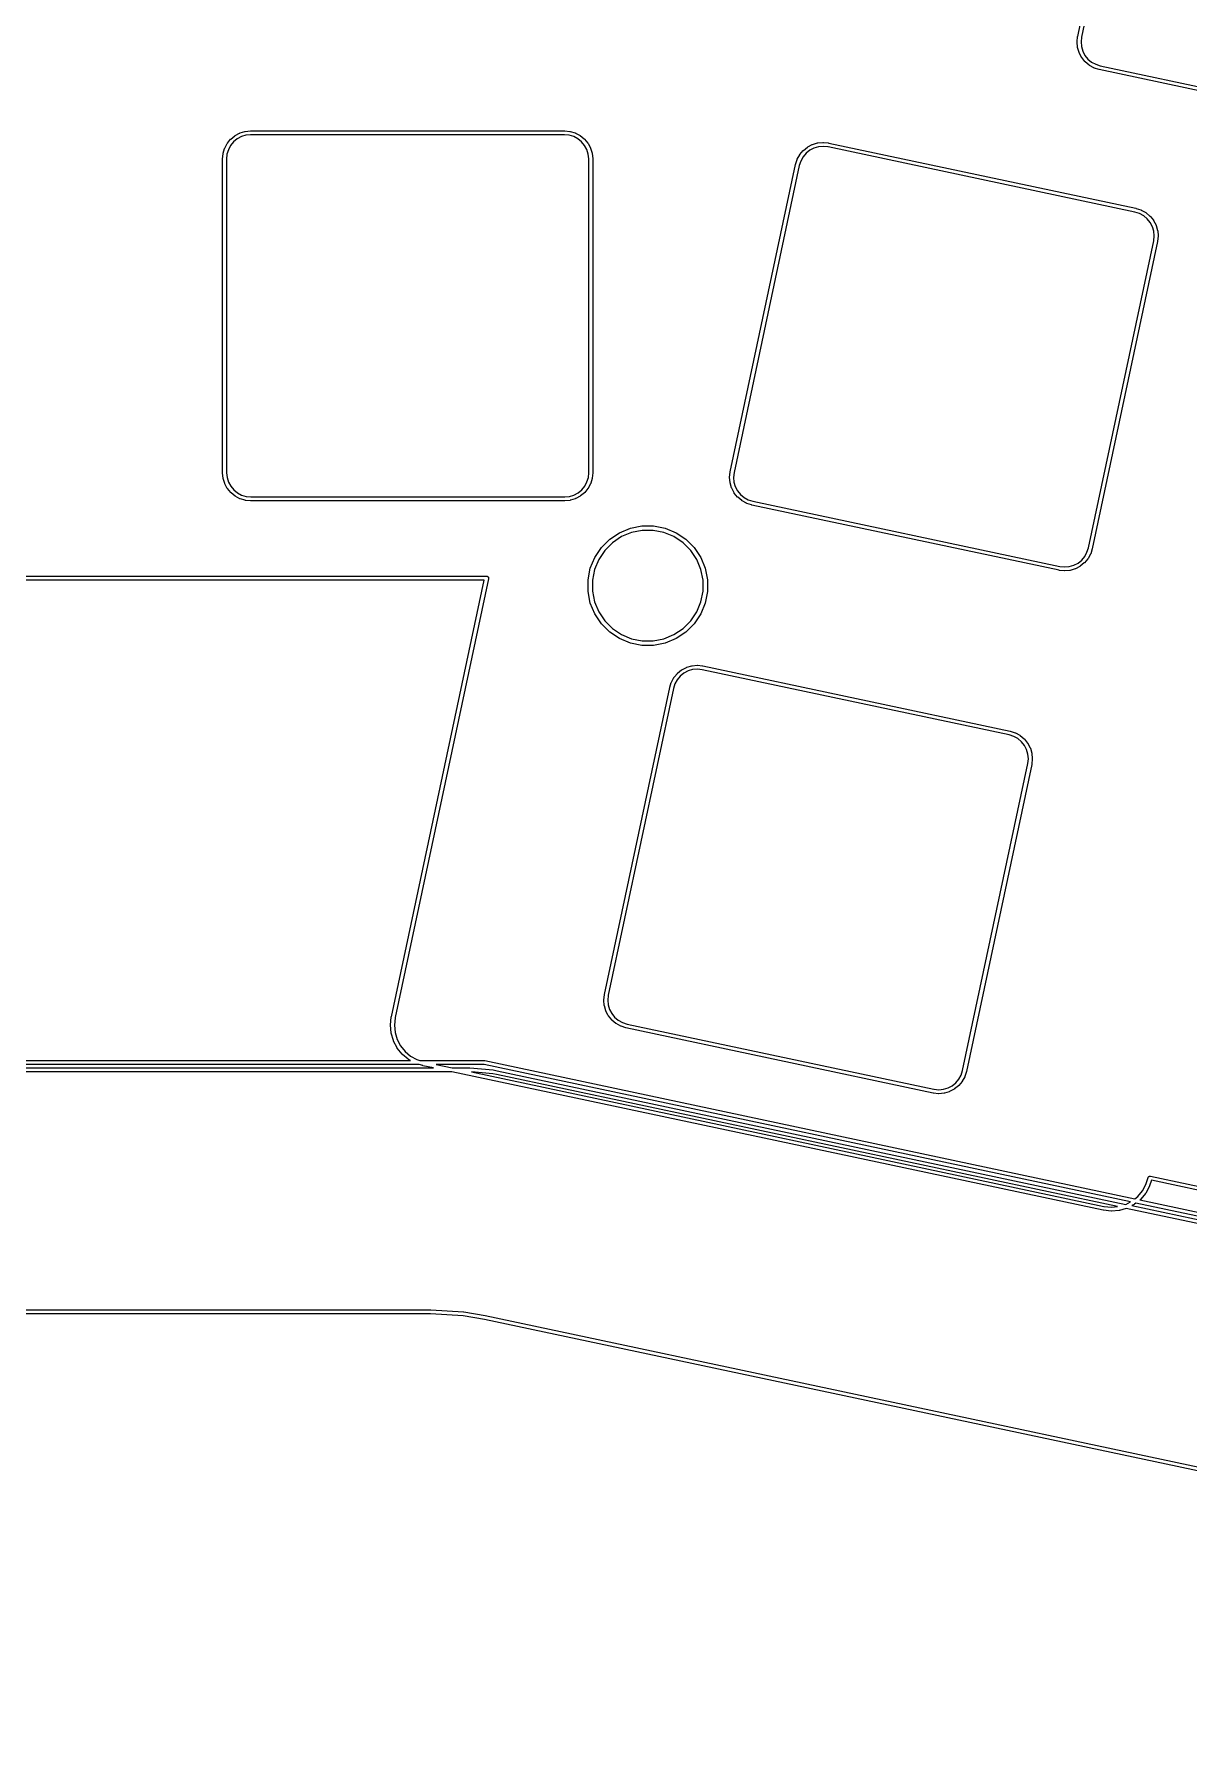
# Model space of a CAD drawing. Extents: x 18 to 369, y 6 to 139.
# Drawn here: x 81.5 to 125.7, y 5.8 to 71.1 of the extents above; entities that cross this region are included whole.
import ezdxf

# ---------------------------------------------------------------- set-up
doc = ezdxf.new("R2010")
doc.units = 0
doc.layers.add('BLACK', color=7, linetype='CONTINUOUS')

msp = doc.modelspace()

# ---------------------------------------------------------------- linework, layer by layer
at = {"layer": 'BLACK', "linetype": 'CONTINUOUS'}
for p, q in [((121.419, 70.9821), (123.915, 82.7271)), ((124.06, 82.6887), (121.566, 70.9548)), ((121.396, 70.777), (121.417, 70.9711)), ((121.396, 70.7702), (121.396, 70.777)), ((121.396, 70.7634), (121.396, 70.7702)), ((121.396, 70.7624), (121.396, 70.7634)), ((121.414, 70.568), (121.396, 70.7624)), ((121.396, 70.7624), (121.396, 70.7624)), ((121.396, 70.7624), (121.396, 70.7624)), ((121.415, 70.5614), (121.414, 70.568)), ((121.416, 70.5547), (121.415, 70.5614)), ((121.417, 70.5537), (121.416, 70.5547)), ((121.417, 70.9722), (121.418, 70.9754)), ((121.417, 70.9711), (121.417, 70.9722)), ((121.417, 70.5536), (121.417, 70.5537)), ((121.417, 70.5537), (121.417, 70.5537)), ((121.472, 70.3664), (121.417, 70.5536)), ((121.418, 70.9786), (121.419, 70.982)), ((121.418, 70.9754), (121.418, 70.9786)), ((121.419, 70.982), (121.419, 70.9821)), ((121.566, 70.9517), (121.546, 70.7687)), ((121.546, 70.7687), (121.563, 70.5889)), ((121.563, 70.5889), (121.614, 70.4158)), ((121.566, 70.9548), (121.566, 70.9548)), ((121.566, 70.9548), (121.566, 70.9517)), ((121.474, 70.3601), (121.472, 70.3664)), ((121.477, 70.3538), (121.474, 70.3601)), ((121.477, 70.3529), (121.477, 70.3538)), ((121.568, 70.1799), (121.477, 70.3529)), ((121.477, 70.3529), (121.477, 70.3529)), ((121.477, 70.3529), (121.477, 70.3529)), ((121.571, 70.1742), (121.568, 70.1799)), ((121.575, 70.1685), (121.571, 70.1742)), ((121.576, 70.1677), (121.575, 70.1685)), ((121.576, 70.1676), (121.576, 70.1677)), ((121.698, 70.0156), (121.576, 70.1676)), ((121.576, 70.1676), (121.576, 70.1676)), ((121.614, 70.4158), (121.697, 70.2559)), ((121.697, 70.2559), (121.81, 70.1153)), ((121.703, 70.0107), (121.698, 70.0156)), ((121.707, 70.0058), (121.703, 70.0107)), ((121.708, 70.0051), (121.707, 70.0058)), ((121.858, 69.8796), (121.708, 70.0051)), ((121.81, 70.1153), (121.949, 69.9993)), ((121.863, 69.8758), (121.858, 69.8796)), ((121.869, 69.8719), (121.863, 69.8758)), ((121.87, 69.8714), (121.869, 69.8719)), ((122.041, 69.7774), (121.87, 69.8714)), ((121.87, 69.8714), (121.87, 69.8714)), ((121.87, 69.8714), (121.87, 69.8714)), ((121.949, 69.9993), (122.107, 69.9123)), ((122.107, 69.9123), (122.282, 69.8567)), ((122.282, 69.8567), (134.016, 67.3625)), ((122.047, 69.7747), (122.041, 69.7774)), ((122.053, 69.7719), (122.047, 69.7747)), ((122.054, 69.7716), (122.053, 69.7719)), ((122.24, 69.7126), (122.054, 69.7716)), ((122.054, 69.7716), (122.054, 69.7716)), ((122.054, 69.7716), (122.054, 69.7716)), ((122.244, 69.7115), (122.24, 69.7126)), ((133.989, 67.215), (122.244, 69.7115)), ((89.0462, 67.0568), (89.1966, 67.1812)), ((89.1966, 67.1812), (89.1974, 67.1818)), ((89.1974, 67.1818), (89.2031, 67.1856)), ((89.2031, 67.1856), (89.2087, 67.1894)), ((89.2087, 67.1894), (89.3804, 67.2822)), ((89.3804, 67.2822), (89.3813, 67.2827)), ((89.3804, 67.2822), (89.3804, 67.2822)), ((89.3804, 67.2822), (89.3804, 67.2822)), ((89.3813, 67.2827), (89.3876, 67.2852)), ((89.3876, 67.2852), (89.3939, 67.2879)), ((89.3939, 67.2879), (89.5803, 67.3456)), ((89.6176, 67.2001), (89.4453, 67.1467)), ((89.5803, 67.3456), (89.5813, 67.3459)), ((89.5803, 67.3456), (89.5803, 67.3456)), ((89.5813, 67.3459), (89.588, 67.3471)), ((89.588, 67.3471), (89.5947, 67.3485)), ((89.5947, 67.3485), (89.7887, 67.3689)), ((89.8006, 67.2193), (89.6176, 67.2001)), ((89.7887, 67.3689), (89.7898, 67.369)), ((89.7898, 67.369), (89.7931, 67.369)), ((89.7931, 67.369), (89.7963, 67.3693)), ((89.7963, 67.3693), (89.7998, 67.3693)), ((89.7998, 67.3693), (89.7999, 67.3694)), ((89.7999, 67.3694), (89.8033, 67.3694)), ((89.8038, 67.2194), (89.8006, 67.2193)), ((89.8033, 67.3694), (101.807, 67.3693)), ((101.8, 67.2193), (89.8038, 67.2194)), ((89.8038, 67.2194), (89.8038, 67.2194)), ((101.983, 67.2014), (101.8, 67.2193)), ((101.807, 67.3693), (101.811, 67.369)), ((101.811, 67.369), (101.811, 67.369)), ((101.811, 67.369), (102.005, 67.3499)), ((102.156, 67.1492), (101.983, 67.2014)), ((102.005, 67.3499), (102.005, 67.3499)), ((102.005, 67.3499), (102.005, 67.3499)), ((102.005, 67.3499), (102.006, 67.3498)), ((102.006, 67.3498), (102.013, 67.3484)), ((102.013, 67.3484), (102.019, 67.3471)), ((102.019, 67.3471), (102.206, 67.2907)), ((102.206, 67.2907), (102.207, 67.2904)), ((102.207, 67.2904), (102.214, 67.2877)), ((102.214, 67.2877), (102.22, 67.2851)), ((102.22, 67.2851), (102.392, 67.1935)), ((102.392, 67.1935), (102.393, 67.193)), ((102.393, 67.193), (102.399, 67.1892)), ((102.399, 67.1892), (102.404, 67.1854)), ((102.404, 67.1854), (102.556, 67.062)), ((88.7508, 66.5103), (88.8072, 66.6971)), ((88.8072, 66.6971), (88.8075, 66.6981)), ((88.8072, 66.6971), (88.8072, 66.6971)), ((88.8072, 66.6971), (88.8072, 66.6971)), ((88.8075, 66.6981), (88.8102, 66.7043)), ((88.8102, 66.7043), (88.8128, 66.7106)), ((88.8128, 66.7106), (88.9044, 66.8829)), ((88.9487, 66.6467), (88.8965, 66.4739)), ((88.9044, 66.8829), (88.9049, 66.8839)), ((88.9049, 66.8839), (88.9087, 66.8895)), ((88.9087, 66.8895), (88.9125, 66.8951)), ((88.9125, 66.8951), (89.0359, 67.0464)), ((89.0334, 66.806), (88.9487, 66.6467)), ((89.1475, 66.9459), (89.0334, 66.806)), ((89.0359, 67.0464), (89.0365, 67.0472)), ((89.0359, 67.0464), (89.0359, 67.0464)), ((89.0359, 67.0464), (89.0359, 67.0464)), ((89.0365, 67.0472), (89.0414, 67.052)), ((89.0414, 67.052), (89.0462, 67.0568)), ((89.2865, 67.0609), (89.1475, 66.9459)), ((89.4453, 67.1467), (89.2865, 67.0609)), ((102.315, 67.0645), (102.156, 67.1492)), ((102.455, 66.9504), (102.315, 67.0645)), ((102.57, 66.8114), (102.455, 66.9504)), ((102.556, 67.062), (102.556, 67.0614)), ((102.556, 67.0614), (102.561, 67.0565)), ((102.561, 67.0565), (102.566, 67.0517)), ((102.566, 67.0517), (102.69, 66.9014)), ((102.656, 66.6527), (102.57, 66.8114)), ((102.709, 66.4803), (102.656, 66.6527)), ((102.69, 66.9014), (102.69, 66.9013)), ((102.69, 66.9013), (102.69, 66.9013)), ((102.69, 66.9013), (102.691, 66.9005)), ((102.691, 66.9005), (102.695, 66.8949)), ((102.695, 66.8949), (102.699, 66.8892)), ((102.699, 66.8892), (102.791, 66.7175)), ((102.791, 66.7175), (102.792, 66.7166)), ((102.792, 66.7166), (102.794, 66.7103)), ((102.794, 66.7103), (102.797, 66.704)), ((102.797, 66.704), (102.855, 66.5176)), ((110.8, 66.4639), (110.925, 66.6134)), ((110.925, 66.6134), (110.926, 66.6142)), ((110.925, 66.6134), (110.925, 66.6134)), ((110.925, 66.6134), (110.925, 66.6134)), ((110.926, 66.6142), (110.931, 66.6189)), ((110.931, 66.6189), (110.935, 66.6236)), ((110.935, 66.6236), (111.088, 66.7459)), ((111.176, 66.6244), (111.035, 66.5113)), ((111.088, 66.7466), (111.094, 66.7502)), ((111.088, 66.7459), (111.088, 66.7466)), ((111.088, 66.7459), (111.088, 66.7459)), ((111.088, 66.7459), (111.088, 66.7459)), ((111.094, 66.7502), (111.1, 66.7539)), ((111.1, 66.7539), (111.273, 66.8443)), ((111.336, 66.708), (111.176, 66.6244)), ((111.273, 66.8444), (111.274, 66.8448)), ((111.273, 66.8443), (111.273, 66.8444)), ((111.273, 66.8443), (111.273, 66.8443)), ((111.274, 66.8448), (111.28, 66.8473)), ((111.28, 66.8473), (111.286, 66.8498)), ((111.286, 66.8498), (111.474, 66.9049)), ((111.509, 66.759), (111.336, 66.708)), ((111.474, 66.9049), (111.475, 66.9052)), ((111.474, 66.9049), (111.474, 66.9049)), ((111.474, 66.9049), (111.474, 66.9049)), ((111.475, 66.9052), (111.481, 66.9064)), ((111.481, 66.9064), (111.488, 66.9077)), ((111.488, 66.9077), (111.682, 66.9254)), ((111.689, 66.7753), (111.509, 66.759)), ((111.682, 66.9254), (111.683, 66.9255)), ((111.682, 66.9254), (111.682, 66.9254)), ((111.682, 66.9254), (111.682, 66.9254)), ((111.683, 66.9255), (111.69, 66.9253)), ((111.872, 66.7561), (111.689, 66.7753)), ((111.69, 66.9253), (111.697, 66.9253)), ((111.697, 66.9253), (111.891, 66.9049)), ((111.875, 66.7554), (111.872, 66.7561)), ((123.609, 64.2613), (111.875, 66.7554)), ((111.891, 66.9049), (111.892, 66.9047)), ((111.892, 66.9047), (111.895, 66.904)), ((111.895, 66.904), (111.899, 66.9037)), ((111.899, 66.9037), (111.902, 66.903)), ((111.902, 66.903), (111.902, 66.903)), ((111.902, 66.903), (123.647, 64.4065)), ((88.7286, 66.298), (88.7289, 66.3016)), ((88.7286, 54.2907), (88.7286, 66.298)), ((88.7289, 66.3017), (88.748, 66.4959)), ((88.7289, 66.3016), (88.7289, 66.3017)), ((88.748, 66.4959), (88.7481, 66.4969)), ((88.748, 66.4959), (88.748, 66.4959)), ((88.748, 66.4959), (88.748, 66.4959)), ((88.7481, 66.4969), (88.7495, 66.5036)), ((88.7495, 66.5036), (88.7508, 66.5103)), ((88.8965, 66.4739), (88.8786, 66.2908)), ((88.8786, 66.2908), (88.8786, 54.2946)), ((102.729, 66.2973), (102.709, 66.4803)), ((102.729, 66.2941), (102.729, 66.2973)), ((102.729, 54.298), (102.729, 66.2941)), ((102.729, 66.2941), (102.729, 66.2941)), ((102.855, 66.5176), (102.855, 66.5176)), ((102.855, 66.5176), (102.855, 66.5176)), ((102.855, 66.5176), (102.855, 66.5166)), ((102.855, 66.5166), (102.856, 66.5099)), ((102.856, 66.5099), (102.858, 66.5033)), ((102.858, 66.5033), (102.878, 66.3092)), ((102.878, 66.3092), (102.878, 66.3081)), ((102.878, 66.3081), (102.878, 66.3048)), ((102.878, 66.3048), (102.879, 66.3016)), ((102.879, 66.3016), (102.879, 66.2981)), ((102.879, 66.2981), (102.879, 66.298)), ((102.879, 66.298), (102.879, 54.2907)), ((108.135, 54.3328), (110.631, 66.0778)), ((110.777, 66.0394), (108.282, 54.3052)), ((110.631, 66.0778), (110.635, 66.0884)), ((110.635, 66.0884), (110.692, 66.2673)), ((110.692, 66.2683), (110.695, 66.2745)), ((110.692, 66.2673), (110.692, 66.2683)), ((110.692, 66.2673), (110.692, 66.2673)), ((110.692, 66.2673), (110.692, 66.2673)), ((110.695, 66.2745), (110.697, 66.2808)), ((110.697, 66.2808), (110.791, 66.4518)), ((110.832, 66.215), (110.777, 66.0394)), ((110.791, 66.4518), (110.792, 66.4527)), ((110.792, 66.4527), (110.796, 66.4583)), ((110.796, 66.4583), (110.8, 66.4639)), ((110.919, 66.3731), (110.832, 66.215)), ((111.035, 66.5113), (110.919, 66.3731)), ((123.784, 64.2056), (123.609, 64.2613)), ((123.647, 64.4065), (123.65, 64.4054)), ((123.65, 64.4054), (123.651, 64.4054)), ((123.651, 64.4054), (123.837, 64.3464)), ((123.942, 64.1187), (123.784, 64.2056)), ((123.837, 64.3464), (123.838, 64.3461)), ((123.838, 64.3461), (123.844, 64.3433)), ((123.844, 64.3433), (123.85, 64.3406)), ((123.85, 64.3406), (124.021, 64.2466)), ((124.081, 64.0027), (123.942, 64.1187)), ((124.021, 64.2466), (124.021, 64.2466)), ((124.021, 64.2466), (124.021, 64.2466)), ((124.021, 64.2466), (124.022, 64.2461)), ((124.022, 64.2461), (124.027, 64.2422)), ((124.027, 64.2422), (124.033, 64.2383)), ((124.033, 64.2383), (124.183, 64.1129)), ((124.194, 63.8621), (124.081, 64.0027)), ((124.183, 64.1129), (124.183, 64.1129)), ((124.183, 64.1129), (124.183, 64.1129)), ((124.183, 64.1129), (124.183, 64.1122)), ((124.183, 64.1122), (124.188, 64.1073)), ((124.188, 64.1073), (124.193, 64.1024)), ((124.193, 64.1024), (124.315, 63.9503)), ((124.315, 63.9503), (124.315, 63.9503)), ((124.315, 63.9503), (124.315, 63.9503)), ((124.315, 63.9503), (124.316, 63.9495)), ((124.316, 63.9495), (124.319, 63.9438)), ((124.319, 63.9438), (124.323, 63.9381)), ((124.323, 63.9381), (124.414, 63.7651)), ((124.277, 63.7021), (124.194, 63.8621)), ((124.328, 63.529), (124.277, 63.7021)), ((124.325, 63.1663), (124.345, 63.3493)), ((124.345, 63.3493), (124.328, 63.529)), ((124.414, 63.7651), (124.414, 63.7642)), ((124.414, 63.7642), (124.417, 63.7578)), ((124.417, 63.7578), (124.419, 63.7516)), ((124.419, 63.7516), (124.474, 63.5643)), ((124.474, 63.5643), (124.474, 63.5643)), ((124.474, 63.5643), (124.474, 63.5643)), ((124.474, 63.5643), (124.474, 63.5633)), ((124.474, 63.5633), (124.476, 63.5566)), ((124.494, 63.341), (124.474, 63.1469)), ((124.476, 63.5566), (124.477, 63.55)), ((124.477, 63.55), (124.495, 63.3556)), ((124.495, 63.3478), (124.494, 63.341)), ((124.495, 63.3556), (124.495, 63.3556)), ((124.495, 63.3556), (124.495, 63.3556)), ((124.495, 63.3556), (124.495, 63.3545)), ((124.495, 63.3545), (124.495, 63.3478)), ((121.831, 51.4293), (124.325, 63.1635)), ((124.472, 63.1359), (121.976, 51.3909)), ((124.325, 63.1635), (124.325, 63.1663)), ((124.473, 63.1394), (124.472, 63.136)), ((124.472, 63.136), (124.472, 63.1359)), ((124.474, 63.1458), (124.473, 63.1426)), ((124.473, 63.1426), (124.473, 63.1394)), ((124.474, 63.1469), (124.474, 63.1458)), ((88.7286, 54.2906), (88.7286, 54.2907)), ((88.7286, 54.2871), (88.7286, 54.2906)), ((88.7289, 54.2839), (88.7286, 54.2871)), ((88.7289, 54.2806), (88.7289, 54.2839)), ((88.729, 54.2795), (88.7289, 54.2806)), ((88.7494, 54.0854), (88.729, 54.2795)), ((88.8786, 54.2946), (88.8786, 54.2946)), ((88.8786, 54.2946), (88.8786, 54.2914)), ((88.8786, 54.2914), (88.8978, 54.1084)), ((102.711, 54.1148), (102.729, 54.298)), ((102.878, 54.287), (102.859, 54.0928)), ((102.879, 54.2907), (102.878, 54.287)), ((102.878, 54.287), (102.878, 54.287)), ((108.113, 54.1277), (108.133, 54.3218)), ((108.133, 54.3229), (108.134, 54.3261)), ((108.133, 54.3218), (108.133, 54.3229)), ((108.134, 54.3293), (108.135, 54.3327)), ((108.134, 54.3261), (108.134, 54.3293)), ((108.135, 54.3327), (108.135, 54.3328)), ((108.282, 54.3024), (108.263, 54.1194)), ((108.282, 54.3052), (108.282, 54.3024)), ((88.7508, 54.0788), (88.7494, 54.0854)), ((88.752, 54.0721), (88.7508, 54.0788)), ((88.7523, 54.0711), (88.752, 54.0721)), ((88.8101, 53.8847), (88.7523, 54.0711)), ((88.8127, 53.8784), (88.8101, 53.8847)), ((88.8152, 53.8721), (88.8127, 53.8784)), ((88.8157, 53.8712), (88.8152, 53.8721)), ((88.9086, 53.6995), (88.8157, 53.8712)), ((88.8978, 54.1084), (88.9512, 53.936)), ((88.9124, 53.6938), (88.9086, 53.6995)), ((88.9161, 53.6882), (88.9124, 53.6938)), ((88.9167, 53.6874), (88.9161, 53.6882)), ((88.9167, 53.6873), (88.9167, 53.6874)), ((89.0411, 53.537), (88.9167, 53.6873)), ((88.9167, 53.6873), (88.9167, 53.6873)), ((88.9512, 53.936), (89.037, 53.7773)), ((89.037, 53.7773), (89.152, 53.6382)), ((89.046, 53.5322), (89.0411, 53.537)), ((89.0507, 53.5273), (89.046, 53.5322)), ((89.0515, 53.5267), (89.0507, 53.5273)), ((89.2028, 53.4033), (89.0515, 53.5267)), ((89.0515, 53.5267), (89.0515, 53.5267)), ((89.0515, 53.5267), (89.0515, 53.5267)), ((89.152, 53.6382), (89.2919, 53.5242)), ((89.2919, 53.5242), (89.4512, 53.4395)), ((102.162, 53.442), (102.321, 53.5278)), ((102.321, 53.5278), (102.46, 53.6428)), ((102.561, 53.5319), (102.411, 53.4075)), ((102.46, 53.6428), (102.574, 53.7827)), ((102.566, 53.5368), (102.561, 53.5319)), ((102.571, 53.5415), (102.566, 53.5368)), ((102.695, 53.6936), (102.571, 53.5423)), ((102.571, 53.5423), (102.571, 53.5423)), ((102.571, 53.5423), (102.571, 53.5423)), ((102.571, 53.5423), (102.571, 53.5415)), ((102.574, 53.7827), (102.658, 53.942)), ((102.658, 53.942), (102.711, 54.1148)), ((102.698, 53.6992), (102.695, 53.6936)), ((102.702, 53.7048), (102.698, 53.6992)), ((102.703, 53.7057), (102.702, 53.7048)), ((102.794, 53.8781), (102.703, 53.7058)), ((102.703, 53.7058), (102.703, 53.7057)), ((102.703, 53.7057), (102.703, 53.7057)), ((102.797, 53.8844), (102.794, 53.8781)), ((102.8, 53.8906), (102.797, 53.8844)), ((102.856, 54.0784), (102.8, 53.8916)), ((102.8, 53.8916), (102.8, 53.8916)), ((102.8, 53.8916), (102.8, 53.8916)), ((102.8, 53.8916), (102.8, 53.8906)), ((102.858, 54.0851), (102.856, 54.0784)), ((102.859, 54.0918), (102.858, 54.0851)), ((102.859, 54.0928), (102.859, 54.0918)), ((108.112, 54.1142), (108.113, 54.1209)), ((108.113, 54.1131), (108.112, 54.1142)), ((108.113, 54.1209), (108.113, 54.1277)), ((108.13, 53.9188), (108.113, 54.1131)), ((108.113, 54.1131), (108.113, 54.1131)), ((108.113, 54.1131), (108.113, 54.1131)), ((108.132, 53.9121), (108.13, 53.9188)), ((108.133, 53.9054), (108.132, 53.9121)), ((108.133, 53.9044), (108.133, 53.9054)), ((108.188, 53.7171), (108.133, 53.9044)), ((108.133, 53.9044), (108.133, 53.9044)), ((108.133, 53.9044), (108.133, 53.9044)), ((108.191, 53.7109), (108.188, 53.7171)), ((108.193, 53.7045), (108.191, 53.7109)), ((108.194, 53.7036), (108.193, 53.7045)), ((108.284, 53.5306), (108.194, 53.7036)), ((108.263, 54.1194), (108.279, 53.9397)), ((108.279, 53.9397), (108.33, 53.7666)), ((108.288, 53.5249), (108.284, 53.5306)), ((108.291, 53.5192), (108.288, 53.5249)), ((108.292, 53.5184), (108.291, 53.5192)), ((108.414, 53.3663), (108.292, 53.5184)), ((108.33, 53.7666), (108.414, 53.6066)), ((108.414, 53.6066), (108.527, 53.466)), ((89.2084, 53.3995), (89.2028, 53.4033)), ((89.214, 53.3957), (89.2084, 53.3995)), ((89.215, 53.3952), (89.214, 53.3957)), ((89.3873, 53.3036), (89.215, 53.3952)), ((89.215, 53.3952), (89.215, 53.3952)), ((89.215, 53.3952), (89.215, 53.3952)), ((89.3936, 53.301), (89.3873, 53.3036)), ((89.3998, 53.2983), (89.3936, 53.301)), ((89.4008, 53.298), (89.3998, 53.2983)), ((89.5877, 53.2416), (89.4008, 53.298)), ((89.4512, 53.4395), (89.624, 53.3873)), ((89.5943, 53.2403), (89.5877, 53.2416)), ((89.601, 53.2389), (89.5943, 53.2403)), ((89.602, 53.2387), (89.601, 53.2389)), ((89.7962, 53.2197), (89.602, 53.2387)), ((89.624, 53.3873), (89.8071, 53.3694)), ((89.7964, 53.2197), (89.7962, 53.2197)), ((89.7999, 53.2194), (89.7964, 53.2197)), ((101.804, 53.2194), (89.7999, 53.2194)), ((89.8071, 53.3694), (101.803, 53.3693)), ((101.803, 53.3693), (101.803, 53.3694)), ((101.803, 53.3694), (101.807, 53.3694)), ((101.807, 53.2194), (101.804, 53.2194)), ((101.807, 53.3694), (101.989, 53.3886)), ((101.811, 53.2194), (101.807, 53.2194)), ((101.807, 53.2194), (101.807, 53.2194)), ((101.814, 53.2197), (101.811, 53.2194)), ((101.817, 53.2197), (101.814, 53.2197)), ((101.818, 53.2198), (101.817, 53.2197)), ((102.012, 53.2402), (101.818, 53.2198)), ((101.989, 53.3886), (102.162, 53.442)), ((102.019, 53.2416), (102.012, 53.2402)), ((102.026, 53.2428), (102.019, 53.2416)), ((102.027, 53.2431), (102.026, 53.2428)), ((102.213, 53.3008), (102.027, 53.2431)), ((102.027, 53.2431), (102.027, 53.2431)), ((102.027, 53.2431), (102.027, 53.2431)), ((102.22, 53.3035), (102.213, 53.3008)), ((102.226, 53.306), (102.22, 53.3035)), ((102.227, 53.3065), (102.226, 53.306)), ((102.398, 53.3993), (102.227, 53.3065)), ((102.404, 53.4031), (102.398, 53.3993)), ((102.41, 53.4069), (102.404, 53.4031)), ((102.411, 53.4075), (102.41, 53.4069)), ((102.411, 53.4075), (102.411, 53.4075)), ((102.411, 53.4075), (102.411, 53.4075)), ((108.419, 53.3614), (108.414, 53.3663)), ((108.424, 53.3565), (108.419, 53.3614)), ((108.425, 53.3558), (108.424, 53.3565)), ((108.574, 53.2304), (108.425, 53.3558)), ((108.527, 53.466), (108.665, 53.35)), ((108.58, 53.2265), (108.574, 53.2304)), ((108.585, 53.2226), (108.58, 53.2265)), ((108.586, 53.2221), (108.585, 53.2226)), ((108.757, 53.1281), (108.586, 53.2221)), ((108.586, 53.2221), (108.586, 53.2221)), ((108.586, 53.2221), (108.586, 53.2221)), ((108.665, 53.35), (108.823, 53.2631)), ((108.763, 53.1254), (108.757, 53.1281)), ((108.77, 53.1226), (108.763, 53.1254)), ((108.771, 53.1223), (108.77, 53.1226)), ((108.95, 53.0655), (108.771, 53.1223)), ((108.823, 53.2631), (108.999, 53.2074)), ((108.96, 53.0622), (108.95, 53.0655)), ((108.95, 53.0655), (108.95, 53.0655)), ((120.705, 50.5657), (108.96, 53.0622)), ((108.999, 53.2074), (120.733, 50.7132)), ((104.317, 52.1748), (104.758, 52.2626)), ((104.758, 52.2626), (105.208, 52.2626)), ((105.208, 52.2626), (105.649, 52.1748)), ((103.209, 51.4346), (103.527, 51.7527)), ((103.635, 51.6213), (103.34, 51.3267)), ((103.527, 51.7527), (103.901, 52.0027)), ((103.981, 51.8527), (103.635, 51.6213)), ((103.901, 52.0027), (104.317, 52.1748)), ((104.366, 52.0122), (103.981, 51.8527)), ((104.774, 52.0934), (104.366, 52.0122)), ((105.191, 52.0934), (104.774, 52.0934)), ((105.6, 52.0122), (105.191, 52.0934)), ((105.984, 51.8527), (105.6, 52.0122)), ((105.649, 52.1748), (106.065, 52.0027)), ((106.331, 51.6213), (105.984, 51.8527)), ((106.065, 52.0027), (106.439, 51.7527)), ((106.625, 51.3267), (106.331, 51.6213)), ((106.439, 51.7527), (106.757, 51.4346)), ((102.787, 50.6449), (102.959, 51.0605)), ((103.109, 50.9804), (102.949, 50.5955)), ((102.959, 51.0605), (103.209, 51.4346)), ((103.34, 51.3267), (103.109, 50.9804)), ((106.857, 50.9804), (106.625, 51.3267)), ((106.757, 51.4346), (107.007, 51.0605)), ((107.016, 50.5955), (106.857, 50.9804)), ((107.007, 51.0605), (107.179, 50.6449)), ((121.431, 50.8443), (121.572, 50.9574)), ((121.572, 50.9574), (121.688, 51.0956)), ((121.808, 51.0048), (121.682, 50.8553)), ((121.688, 51.0956), (121.775, 51.2537)), ((121.775, 51.2537), (121.831, 51.4293)), ((121.811, 51.0104), (121.808, 51.0048)), ((121.815, 51.016), (121.811, 51.0104)), ((121.816, 51.0169), (121.815, 51.016)), ((121.91, 51.1879), (121.816, 51.0169)), ((121.913, 51.1942), (121.91, 51.1879)), ((121.915, 51.2004), (121.913, 51.1942)), ((121.916, 51.2014), (121.915, 51.2004)), ((121.974, 51.3864), (121.916, 51.2014)), ((121.916, 51.2014), (121.916, 51.2014)), ((121.916, 51.2014), (121.916, 51.2014)), ((121.976, 51.3909), (121.974, 51.3864)), ((80.1831, 50.3393), (98.8186, 50.3393)), ((98.8945, 50.2457), (95.3267, 33.4602)), ((98.8186, 50.3393), (98.8228, 50.3397)), ((98.8228, 50.3397), (98.8297, 50.3389)), ((98.8297, 50.3389), (98.8365, 50.3383)), ((98.8365, 50.3383), (98.837, 50.3381)), ((98.837, 50.3381), (98.8375, 50.3381)), ((98.8375, 50.3381), (98.8441, 50.336)), ((98.8441, 50.336), (98.8506, 50.334)), ((98.8506, 50.334), (98.8511, 50.3337)), ((98.8511, 50.3337), (98.8515, 50.3336)), ((98.8515, 50.3336), (98.8576, 50.3302)), ((98.8576, 50.3302), (98.8637, 50.327)), ((98.8637, 50.327), (98.8641, 50.3267)), ((98.8641, 50.3267), (98.8645, 50.3265)), ((98.8645, 50.3265), (98.8698, 50.322)), ((98.8698, 50.322), (98.8751, 50.3176)), ((98.8751, 50.3176), (98.8754, 50.3173)), ((98.8754, 50.3173), (98.8758, 50.3169)), ((98.8758, 50.3169), (98.8801, 50.3115)), ((98.8801, 50.3115), (98.8845, 50.3062)), ((98.8845, 50.3062), (98.8847, 50.3058)), ((98.8847, 50.3058), (98.885, 50.3054)), ((98.885, 50.3054), (98.8882, 50.2993)), ((98.8882, 50.2993), (98.8914, 50.2932)), ((98.8914, 50.2932), (98.8916, 50.2927)), ((98.8916, 50.2927), (98.8918, 50.2923)), ((98.8918, 50.2923), (98.8937, 50.2857)), ((98.8937, 50.2857), (98.8957, 50.279)), ((98.8957, 50.2496), (98.8945, 50.2457)), ((98.8957, 50.279), (98.8958, 50.2786)), ((98.8964, 50.2565), (98.8957, 50.2496)), ((98.8958, 50.2786), (98.8959, 50.2781)), ((98.8959, 50.2781), (98.8965, 50.2712)), ((98.8972, 50.2634), (98.8964, 50.2565)), ((98.8965, 50.2712), (98.8972, 50.2643)), ((98.8972, 50.2643), (98.8971, 50.2639)), ((98.8971, 50.2639), (98.8972, 50.2634)), ((102.699, 50.2036), (102.787, 50.6449)), ((102.949, 50.5955), (102.868, 50.1869)), ((107.098, 50.1869), (107.016, 50.5955)), ((107.179, 50.6449), (107.267, 50.2036)), ((120.709, 50.565), (120.705, 50.5657)), ((120.705, 50.5657), (120.705, 50.5657)), ((120.712, 50.5647), (120.709, 50.565)), ((120.715, 50.5639), (120.712, 50.5647)), ((120.716, 50.5638), (120.715, 50.5639)), ((120.91, 50.5434), (120.716, 50.5638)), ((120.733, 50.7132), (120.736, 50.7126)), ((120.736, 50.7126), (120.919, 50.6934)), ((120.917, 50.5434), (120.91, 50.5434)), ((120.924, 50.5432), (120.917, 50.5434)), ((120.919, 50.6934), (121.098, 50.7097)), ((120.925, 50.5433), (120.924, 50.5432)), ((121.119, 50.561), (120.925, 50.5433)), ((120.925, 50.5433), (120.925, 50.5433)), ((120.925, 50.5433), (120.925, 50.5433)), ((121.098, 50.7097), (121.271, 50.7607)), ((121.126, 50.5623), (121.119, 50.561)), ((121.133, 50.5635), (121.126, 50.5623)), ((121.134, 50.5638), (121.133, 50.5635)), ((121.321, 50.6189), (121.134, 50.5638)), ((121.271, 50.7607), (121.431, 50.8443)), ((121.327, 50.6214), (121.321, 50.6189)), ((121.333, 50.6239), (121.327, 50.6214)), ((121.334, 50.6243), (121.333, 50.6239)), ((121.507, 50.7148), (121.334, 50.6243)), ((121.334, 50.6243), (121.334, 50.6243)), ((121.334, 50.6243), (121.334, 50.6243)), ((121.513, 50.7185), (121.507, 50.7148)), ((121.519, 50.7221), (121.513, 50.7185)), ((121.52, 50.7228), (121.519, 50.7221)), ((121.672, 50.8451), (121.52, 50.7228)), ((121.52, 50.7228), (121.52, 50.7228)), ((121.52, 50.7228), (121.52, 50.7228)), ((121.676, 50.8498), (121.672, 50.8451)), ((121.681, 50.8545), (121.676, 50.8498)), ((121.682, 50.8553), (121.681, 50.8545)), ((121.682, 50.8553), (121.682, 50.8553)), ((121.682, 50.8553), (121.682, 50.8553)), ((98.7292, 50.1893), (80.0609, 50.1893)), ((95.1792, 33.4878), (98.7292, 50.1893)), ((102.699, 49.7537), (102.699, 50.2036)), ((102.787, 49.3125), (102.699, 49.7537)), ((102.868, 50.1869), (102.868, 49.7704)), ((102.868, 49.7704), (102.949, 49.3618)), ((107.016, 49.3618), (107.098, 49.7704)), ((107.098, 49.7704), (107.098, 50.1869)), ((107.267, 49.7537), (107.179, 49.3125)), ((107.267, 50.2036), (107.267, 49.7537)), ((102.959, 48.8968), (102.787, 49.3125)), ((102.949, 49.3618), (103.109, 48.9769)), ((103.109, 48.9769), (103.34, 48.6306)), ((106.625, 48.6306), (106.857, 48.9769)), ((106.857, 48.9769), (107.016, 49.3618)), ((107.179, 49.3125), (107.007, 48.8968)), ((103.209, 48.5227), (102.959, 48.8968)), ((103.527, 48.2046), (103.209, 48.5227)), ((103.34, 48.6306), (103.635, 48.336)), ((103.635, 48.336), (103.981, 48.1046)), ((105.984, 48.1046), (106.331, 48.336)), ((106.331, 48.336), (106.625, 48.6306)), ((106.757, 48.5227), (106.439, 48.2046)), ((107.007, 48.8968), (106.757, 48.5227)), ((103.901, 47.9546), (103.527, 48.2046)), ((104.317, 47.7825), (103.901, 47.9546)), ((103.981, 48.1046), (104.366, 47.9452)), ((104.758, 47.6947), (104.317, 47.7825)), ((104.366, 47.9452), (104.774, 47.8639)), ((105.208, 47.6947), (104.758, 47.6947)), ((104.774, 47.8639), (105.191, 47.8639)), ((105.191, 47.8639), (105.6, 47.9452)), ((105.649, 47.7825), (105.208, 47.6947)), ((105.6, 47.9452), (105.984, 48.1046)), ((106.065, 47.9546), (105.649, 47.7825)), ((106.439, 48.2046), (106.065, 47.9546)), ((105.887, 46.2908), (105.981, 46.4618)), ((105.981, 46.4618), (105.982, 46.4627)), ((105.981, 46.4618), (105.981, 46.4618)), ((105.981, 46.4618), (105.981, 46.4618)), ((105.982, 46.4627), (105.986, 46.4683)), ((105.986, 46.4683), (105.99, 46.4739)), ((105.99, 46.4739), (106.115, 46.6234)), ((106.109, 46.3831), (106.022, 46.225)), ((106.225, 46.5213), (106.109, 46.3831)), ((106.115, 46.6234), (106.116, 46.6242)), ((106.115, 46.6234), (106.115, 46.6234)), ((106.115, 46.6234), (106.115, 46.6234)), ((106.116, 46.6242), (106.121, 46.6289)), ((106.121, 46.6289), (106.125, 46.6336)), ((106.125, 46.6336), (106.278, 46.7559)), ((106.366, 46.6344), (106.225, 46.5213)), ((106.278, 46.7566), (106.284, 46.7602)), ((106.278, 46.7559), (106.278, 46.7566)), ((106.284, 46.7602), (106.29, 46.7639)), ((106.29, 46.7639), (106.463, 46.8544)), ((106.526, 46.718), (106.366, 46.6344)), ((106.463, 46.8544), (106.464, 46.8548)), ((106.464, 46.8548), (106.47, 46.8573)), ((106.47, 46.8573), (106.476, 46.8598)), ((106.476, 46.8598), (106.664, 46.9149)), ((106.699, 46.769), (106.526, 46.718)), ((106.664, 46.9149), (106.665, 46.9152)), ((106.665, 46.9152), (106.671, 46.9164)), ((106.671, 46.9164), (106.678, 46.9177)), ((106.678, 46.9177), (106.872, 46.9354)), ((106.879, 46.7853), (106.699, 46.769)), ((106.872, 46.9354), (106.873, 46.9355)), ((106.872, 46.9354), (106.872, 46.9354)), ((106.872, 46.9354), (106.872, 46.9354)), ((106.873, 46.9355), (106.88, 46.9353)), ((107.062, 46.7661), (106.879, 46.7853)), ((106.88, 46.9353), (106.887, 46.9353)), ((106.887, 46.9353), (107.081, 46.9149)), ((107.065, 46.7654), (107.062, 46.7661)), ((118.799, 44.2713), (107.065, 46.7654)), ((107.081, 46.9149), (107.082, 46.9148)), ((107.082, 46.9148), (107.085, 46.914)), ((107.085, 46.914), (107.089, 46.9137)), ((107.089, 46.9137), (107.092, 46.913)), ((107.092, 46.913), (107.092, 46.913)), ((107.092, 46.913), (118.837, 44.4165)), ((103.325, 34.3428), (105.821, 46.0878)), ((105.967, 46.0494), (103.472, 34.3155)), ((105.821, 46.0878), (105.825, 46.0984)), ((105.825, 46.0984), (105.882, 46.2773)), ((105.882, 46.2783), (105.885, 46.2845)), ((105.882, 46.2773), (105.882, 46.2783)), ((105.882, 46.2773), (105.882, 46.2773)), ((105.882, 46.2773), (105.882, 46.2773)), ((105.885, 46.2845), (105.887, 46.2908)), ((106.022, 46.225), (105.967, 46.0494)), ((118.837, 44.4165), (118.843, 44.4146)), ((118.843, 44.4146), (119.027, 44.3564)), ((119.027, 44.3564), (119.027, 44.3564)), ((119.027, 44.3564), (119.027, 44.3564)), ((119.027, 44.3564), (119.028, 44.3561)), ((119.028, 44.3561), (119.034, 44.3533)), ((119.034, 44.3533), (119.04, 44.3506)), ((118.974, 44.2156), (118.799, 44.2713)), ((119.132, 44.1287), (118.974, 44.2156)), ((119.04, 44.3506), (119.211, 44.2566)), ((119.271, 44.0127), (119.132, 44.1287)), ((119.211, 44.2566), (119.211, 44.2566)), ((119.211, 44.2566), (119.211, 44.2566)), ((119.211, 44.2566), (119.212, 44.2561)), ((119.212, 44.2561), (119.217, 44.2522)), ((119.217, 44.2522), (119.223, 44.2483)), ((119.223, 44.2483), (119.373, 44.1229)), ((119.384, 43.8721), (119.271, 44.0127)), ((119.373, 44.1229), (119.373, 44.1229)), ((119.373, 44.1229), (119.373, 44.1229)), ((119.373, 44.1229), (119.373, 44.1222)), ((119.373, 44.1222), (119.378, 44.1173)), ((119.378, 44.1173), (119.383, 44.1124)), ((119.383, 44.1124), (119.505, 43.9603)), ((119.467, 43.7121), (119.384, 43.8721)), ((119.518, 43.539), (119.467, 43.7121)), ((119.505, 43.9603), (119.505, 43.9603)), ((119.505, 43.9603), (119.505, 43.9603)), ((119.505, 43.9603), (119.506, 43.9595)), ((119.506, 43.9595), (119.509, 43.9538)), ((119.509, 43.9538), (119.513, 43.9481)), ((119.513, 43.9481), (119.604, 43.7751)), ((119.604, 43.7751), (119.604, 43.7751)), ((119.604, 43.7751), (119.604, 43.7751)), ((119.604, 43.7751), (119.604, 43.7742)), ((119.604, 43.7742), (119.607, 43.7679)), ((119.607, 43.7679), (119.609, 43.7615)), ((119.609, 43.7615), (119.664, 43.5743)), ((117.021, 31.4392), (119.515, 43.1737)), ((119.662, 43.1459), (117.166, 31.4009)), ((119.515, 43.1763), (119.535, 43.3593)), ((119.515, 43.1737), (119.515, 43.1763)), ((119.535, 43.3593), (119.518, 43.539)), ((119.663, 43.1493), (119.662, 43.146)), ((119.662, 43.146), (119.662, 43.1459)), ((119.664, 43.1558), (119.663, 43.1526)), ((119.663, 43.1526), (119.663, 43.1493)), ((119.664, 43.5743), (119.664, 43.5733)), ((119.664, 43.5733), (119.666, 43.5666)), ((119.684, 43.3509), (119.664, 43.1568)), ((119.664, 43.1568), (119.664, 43.1558)), ((119.666, 43.5666), (119.667, 43.5599)), ((119.667, 43.5599), (119.685, 43.3656)), ((119.685, 43.3578), (119.684, 43.3509)), ((119.685, 43.3656), (119.685, 43.3656)), ((119.685, 43.3656), (119.685, 43.3656)), ((119.685, 43.3656), (119.685, 43.3645)), ((119.685, 43.3645), (119.685, 43.3578)), ((103.302, 34.1242), (103.303, 34.1309)), ((103.303, 34.1231), (103.302, 34.1242)), ((103.303, 34.1378), (103.323, 34.3318)), ((103.303, 34.1309), (103.303, 34.1378)), ((103.32, 33.9288), (103.303, 34.1231)), ((103.303, 34.1231), (103.303, 34.1231)), ((103.303, 34.1231), (103.303, 34.1231)), ((103.322, 33.9221), (103.32, 33.9288)), ((103.323, 33.9154), (103.322, 33.9221)), ((103.323, 34.3329), (103.324, 34.3361)), ((103.323, 34.3318), (103.323, 34.3329)), ((103.324, 34.3393), (103.325, 34.3427)), ((103.324, 34.3361), (103.324, 34.3393)), ((103.325, 34.3427), (103.325, 34.3428)), ((103.472, 34.3124), (103.453, 34.1294)), ((103.453, 34.1294), (103.469, 33.9497)), ((103.469, 33.9497), (103.52, 33.7766)), ((103.472, 34.3155), (103.472, 34.3155)), ((103.472, 34.3155), (103.472, 34.3124)), ((95.146, 33.1822), (95.1766, 33.4734)), ((95.1766, 33.4734), (95.1767, 33.4744)), ((95.1767, 33.4744), (95.1774, 33.4776)), ((95.1774, 33.4776), (95.1777, 33.4809)), ((95.1777, 33.4809), (95.1791, 33.4876)), ((95.1791, 33.4876), (95.1792, 33.4878)), ((95.3253, 33.4539), (95.2959, 33.1738)), ((95.3267, 33.4602), (95.3253, 33.4539)), ((103.323, 33.9144), (103.323, 33.9154)), ((103.378, 33.7272), (103.323, 33.9144)), ((103.323, 33.9144), (103.323, 33.9144)), ((103.323, 33.9144), (103.323, 33.9144)), ((103.381, 33.7209), (103.378, 33.7272)), ((103.383, 33.7145), (103.381, 33.7209)), ((103.384, 33.7136), (103.383, 33.7145)), ((103.474, 33.5406), (103.384, 33.7136)), ((103.384, 33.7136), (103.384, 33.7136)), ((103.384, 33.7136), (103.384, 33.7136)), ((103.478, 33.5349), (103.474, 33.5406)), ((103.481, 33.5292), (103.478, 33.5349)), ((103.482, 33.5284), (103.481, 33.5292)), ((103.604, 33.3763), (103.482, 33.5284)), ((103.482, 33.5284), (103.482, 33.5284)), ((103.482, 33.5284), (103.482, 33.5284)), ((103.52, 33.7766), (103.604, 33.6166)), ((103.604, 33.6166), (103.717, 33.476)), ((103.609, 33.3714), (103.604, 33.3763)), ((103.614, 33.3665), (103.609, 33.3714)), ((103.615, 33.3658), (103.614, 33.3665)), ((103.764, 33.2404), (103.615, 33.3658)), ((103.717, 33.476), (103.855, 33.36)), ((103.855, 33.36), (104.013, 33.2731)), ((104.013, 33.2731), (104.189, 33.2173)), ((95.1458, 33.1686), (95.1459, 33.1754)), ((95.1458, 33.1676), (95.1458, 33.1686)), ((95.1459, 33.1676), (95.1458, 33.1676)), ((95.1458, 33.1676), (95.1458, 33.1676)), ((95.1459, 33.1754), (95.146, 33.1822)), ((95.1724, 32.876), (95.1459, 33.1676)), ((95.1737, 32.8694), (95.1724, 32.876)), ((95.1748, 32.8627), (95.1737, 32.8694)), ((95.1751, 32.8616), (95.1748, 32.8627)), ((95.2578, 32.5808), (95.1751, 32.8616)), ((95.2959, 33.1738), (95.3211, 32.8969)), ((95.3211, 32.8969), (95.3996, 32.6302)), ((95.3996, 32.6302), (95.5284, 32.3838)), ((103.77, 33.2365), (103.764, 33.2404)), ((103.775, 33.2326), (103.77, 33.2365)), ((103.776, 33.2321), (103.775, 33.2326)), ((103.947, 33.1381), (103.776, 33.2321)), ((103.776, 33.2321), (103.776, 33.2321)), ((103.776, 33.2321), (103.776, 33.2321)), ((103.953, 33.1354), (103.947, 33.1381)), ((103.96, 33.1326), (103.953, 33.1354)), ((103.961, 33.1323), (103.96, 33.1326)), ((104.14, 33.0756), (103.961, 33.1323)), ((103.961, 33.1323), (103.961, 33.1323)), ((103.961, 33.1323), (103.961, 33.1323)), ((104.14, 33.0755), (104.14, 33.0756)), ((104.15, 33.0722), (104.14, 33.0755)), ((115.895, 30.5757), (104.15, 33.0722)), ((104.189, 33.2173), (115.923, 30.7232)), ((95.2603, 32.5745), (95.2578, 32.5808)), ((95.2628, 32.5682), (95.2603, 32.5745)), ((95.2633, 32.5672), (95.2628, 32.5682)), ((95.3989, 32.3078), (95.2633, 32.5672)), ((95.2633, 32.5672), (95.2633, 32.5672)), ((95.2633, 32.5672), (95.2633, 32.5672)), ((95.4026, 32.3021), (95.3989, 32.3078)), ((95.4063, 32.2964), (95.4026, 32.3021)), ((95.4069, 32.2956), (95.4063, 32.2964)), ((95.5903, 32.0674), (95.4069, 32.2956)), ((95.4069, 32.2956), (95.4069, 32.2956)), ((95.4069, 32.2956), (95.4069, 32.2956)), ((95.5284, 32.3838), (95.7026, 32.1671)), ((95.5951, 32.0626), (95.5903, 32.0674)), ((95.5998, 32.0576), (95.5951, 32.0626)), ((95.6006, 32.057), (95.5998, 32.0576)), ((95.6006, 32.0569), (95.6006, 32.057)), ((95.8248, 31.8688), (95.6006, 32.0569)), ((95.6006, 32.0569), (95.6006, 32.0569)), ((95.7026, 32.1671), (95.9156, 31.9884)), ((95.9156, 31.9884), (96.1593, 31.8545)), ((97.4938, 31.3893), (71.8594, 31.3893)), ((72.0529, 31.5393), (96.7881, 31.5393)), ((96.2467, 31.6693), (72.1845, 31.6693)), ((72.3068, 31.8193), (95.9118, 31.8193)), ((95.8305, 31.8649), (95.8248, 31.8688)), ((95.836, 31.861), (95.8305, 31.8649)), ((95.8369, 31.8605), (95.836, 31.861)), ((95.9118, 31.8193), (95.8369, 31.8605)), ((96.1593, 31.8545), (96.27, 31.8193)), ((96.386, 31.6252), (96.2467, 31.6693)), ((96.27, 31.8193), (98.7303, 31.8193)), ((96.3894, 31.6241), (96.386, 31.6252)), ((96.386, 31.6252), (96.386, 31.6252)), ((96.7881, 31.5393), (96.3894, 31.6241)), ((96.8979, 31.6693), (97.5095, 31.5393)), ((98.7256, 31.6693), (96.8979, 31.6693)), ((122.396, 26.0963), (97.4938, 31.3893)), ((97.5095, 31.5393), (98.1822, 31.5393)), ((98.1822, 31.5393), (98.1852, 31.5391)), ((98.1852, 31.5391), (98.1852, 31.5391)), ((98.1852, 31.5391), (99.0706, 31.46)), ((99.0534, 31.311), (98.2442, 31.3832)), ((98.2442, 31.3832), (122.423, 26.2438)), ((123.443, 26.4156), (98.7256, 31.6693)), ((98.7303, 31.8193), (98.7345, 31.8197)), ((98.7345, 31.8197), (98.7413, 31.8189)), ((98.7413, 31.8189), (98.7482, 31.8183)), ((98.7482, 31.8183), (98.7522, 31.817)), ((98.7522, 31.817), (123.609, 26.5335)), ((99.2032, 31.2816), (99.0534, 31.311)), ((99.0706, 31.46), (99.0774, 31.459)), ((99.0774, 31.459), (99.0784, 31.4589)), ((99.0784, 31.4589), (99.2295, 31.4293)), ((99.2295, 31.4293), (99.2301, 31.4292)), ((99.2301, 31.4292), (123.262, 26.3211)), ((116.965, 31.2637), (117.021, 31.4392)), ((117.165, 31.3974), (117.106, 31.2114)), ((117.166, 31.4009), (117.165, 31.3975)), ((117.165, 31.3975), (117.165, 31.3974)), ((122.947, 26.2346), (99.2032, 31.2816)), ((115.923, 30.7232), (115.926, 30.7226)), ((115.926, 30.7226), (116.109, 30.7034)), ((116.109, 30.7034), (116.288, 30.7197)), ((116.288, 30.7197), (116.461, 30.7707)), ((116.461, 30.7707), (116.621, 30.8543)), ((116.697, 30.7248), (116.524, 30.6343)), ((116.621, 30.8543), (116.762, 30.9674)), ((116.703, 30.7285), (116.697, 30.7248)), ((116.709, 30.7321), (116.703, 30.7285)), ((116.71, 30.7328), (116.709, 30.7321)), ((116.862, 30.8551), (116.71, 30.7328)), ((116.71, 30.7328), (116.71, 30.7328)), ((116.71, 30.7328), (116.71, 30.7328)), ((116.762, 30.9674), (116.878, 31.1056)), ((116.866, 30.8598), (116.862, 30.8551)), ((116.871, 30.8645), (116.866, 30.8598)), ((116.872, 30.8653), (116.871, 30.8645)), ((116.998, 31.0148), (116.872, 30.8653)), ((116.872, 30.8653), (116.872, 30.8653)), ((116.872, 30.8653), (116.872, 30.8653)), ((116.878, 31.1056), (116.965, 31.2637)), ((117.001, 31.0204), (116.998, 31.0148)), ((117.005, 31.026), (117.001, 31.0204)), ((117.006, 31.0269), (117.005, 31.026)), ((117.1, 31.1979), (117.006, 31.0269)), ((117.006, 31.0269), (117.006, 31.0269)), ((117.006, 31.0269), (117.006, 31.0269)), ((117.103, 31.2042), (117.1, 31.1979)), ((117.105, 31.2104), (117.103, 31.2042)), ((117.106, 31.2114), (117.105, 31.2104)), ((117.106, 31.2114), (117.106, 31.2114)), ((117.106, 31.2114), (117.106, 31.2114)), ((115.899, 30.575), (115.895, 30.5757)), ((115.895, 30.5757), (115.895, 30.5757)), ((115.902, 30.5746), (115.899, 30.575)), ((115.905, 30.5739), (115.902, 30.5746)), ((115.906, 30.5738), (115.905, 30.5739)), ((116.1, 30.5534), (115.906, 30.5738)), ((116.107, 30.5534), (116.1, 30.5534)), ((116.114, 30.5532), (116.107, 30.5534)), ((116.115, 30.5533), (116.114, 30.5532)), ((116.309, 30.571), (116.115, 30.5533)), ((116.115, 30.5533), (116.115, 30.5533)), ((116.115, 30.5533), (116.115, 30.5533)), ((116.316, 30.5723), (116.309, 30.571)), ((116.323, 30.5735), (116.316, 30.5723)), ((116.324, 30.5738), (116.323, 30.5735)), ((116.511, 30.6289), (116.324, 30.5738)), ((116.324, 30.5738), (116.324, 30.5738)), ((116.324, 30.5738), (116.324, 30.5738)), ((116.517, 30.6314), (116.511, 30.6289)), ((116.523, 30.6339), (116.517, 30.6314)), ((116.524, 30.6343), (116.523, 30.6339)), ((116.524, 30.6343), (116.524, 30.6343)), ((116.524, 30.6343), (116.524, 30.6343)), ((124.147, 27.3922), (124.153, 27.3956)), ((124.153, 27.3956), (124.16, 27.3989)), ((124.16, 27.399), (124.167, 27.4009)), ((124.16, 27.3989), (124.16, 27.399)), ((124.16, 27.3989), (124.16, 27.3989)), ((124.167, 27.4009), (124.174, 27.403)), ((124.174, 27.403), (124.181, 27.4037)), ((124.174, 27.403), (124.174, 27.403)), ((124.174, 27.403), (124.174, 27.403)), ((124.181, 27.4037), (124.189, 27.4043)), ((124.189, 27.4043), (124.189, 27.4043)), ((124.189, 27.4043), (124.189, 27.4043)), ((124.189, 27.4043), (124.196, 27.4035)), ((124.196, 27.4035), (124.2, 27.4031)), ((124.2, 27.4031), (124.2, 27.403)), ((124.2, 27.403), (124.203, 27.4026)), ((124.203, 27.4026), (124.207, 27.4015)), ((124.207, 27.4015), (183.617, 14.7734)), ((123.716, 26.6197), (123.895, 26.8327)), ((124.015, 26.7419), (123.827, 26.5177)), ((123.895, 26.8327), (124.029, 27.0764)), ((124.019, 26.7476), (124.015, 26.7419)), ((124.023, 26.7531), (124.019, 26.7476)), ((124.164, 27.0106), (124.023, 26.754)), ((124.023, 26.754), (124.023, 26.7531)), ((124.029, 27.0764), (124.114, 27.343)), ((124.114, 27.3446), (124.115, 27.3482)), ((124.114, 27.343), (124.114, 27.3446)), ((124.115, 27.3482), (124.116, 27.3517)), ((124.115, 27.3482), (124.115, 27.3482)), ((124.116, 27.3517), (124.118, 27.3587)), ((124.118, 27.3588), (124.122, 27.3649)), ((124.118, 27.3587), (124.118, 27.3588)), ((124.118, 27.3587), (124.118, 27.3587)), ((124.122, 27.3649), (124.125, 27.3716)), ((124.125, 27.3716), (124.126, 27.3717)), ((124.125, 27.3716), (124.125, 27.3716)), ((124.126, 27.3717), (124.13, 27.3773)), ((124.13, 27.3773), (124.135, 27.3829)), ((124.135, 27.383), (124.141, 27.3876)), ((124.135, 27.3829), (124.135, 27.383)), ((124.135, 27.3829), (124.135, 27.3829)), ((124.141, 27.3876), (124.147, 27.3921)), ((124.147, 27.3921), (124.147, 27.3922)), ((124.147, 27.3922), (124.147, 27.3922)), ((124.167, 27.0168), (124.164, 27.0106)), ((124.17, 27.023), (124.167, 27.0168)), ((124.239, 27.2414), (124.17, 27.024)), ((124.17, 27.024), (124.17, 27.024)), ((124.17, 27.024), (124.17, 27.024)), ((124.17, 27.024), (124.17, 27.023)), ((183.59, 14.6259), (124.239, 27.2414)), ((122.396, 26.0962), (122.396, 26.0963)), ((122.403, 26.0948), (122.396, 26.0962)), ((122.406, 26.0945), (122.403, 26.0948)), ((122.409, 26.0938), (122.406, 26.0945)), ((122.41, 26.0937), (122.409, 26.0938)), ((122.701, 26.0631), (122.41, 26.0937)), ((122.423, 26.2438), (122.43, 26.2424)), ((122.43, 26.2424), (122.71, 26.213)), ((122.71, 26.213), (122.947, 26.2346)), ((123.008, 26.0895), (122.716, 26.063)), ((123.014, 26.0908), (123.008, 26.0895)), ((123.021, 26.0919), (123.014, 26.0908)), ((123.022, 26.0922), (123.021, 26.0919)), ((123.272, 26.1657), (123.022, 26.0922)), ((123.262, 26.3211), (123.443, 26.4156)), ((141.418, 22.3085), (123.272, 26.1657)), ((123.576, 26.316), (123.492, 26.2722)), ((123.492, 26.2722), (141.457, 22.4536)), ((123.581, 26.3197), (123.576, 26.316)), ((123.587, 26.3234), (123.581, 26.3197)), ((123.588, 26.324), (123.587, 26.3234)), ((123.648, 26.372), (123.588, 26.324)), ((123.588, 26.324), (123.588, 26.324)), ((123.588, 26.324), (123.588, 26.324)), ((123.609, 26.5335), (123.716, 26.6197)), ((193.445, 11.536), (123.648, 26.372)), ((123.816, 26.5074), (123.799, 26.4933)), ((123.799, 26.4933), (193.464, 11.6855)), ((123.821, 26.5122), (123.816, 26.5074)), ((123.826, 26.5169), (123.821, 26.5122)), ((123.827, 26.5177), (123.826, 26.5169)), ((123.827, 26.5177), (123.827, 26.5177)), ((123.827, 26.5177), (123.827, 26.5177)), ((122.708, 26.063), (122.701, 26.0631)), ((122.715, 26.0629), (122.708, 26.063)), ((122.716, 26.0629), (122.715, 26.0629)), ((122.716, 26.063), (122.716, 26.0629)), ((122.716, 26.0629), (122.716, 26.0629)), ((20.0673, 22.2893), (96.6845, 22.2893)), ((96.6845, 22.2893), (96.6867, 22.2891)), ((96.6867, 22.2891), (97.9389, 22.2104)), ((97.9389, 22.2104), (97.9427, 22.2099)), ((97.9427, 22.2099), (97.9467, 22.2095)), ((97.9467, 22.2095), (98.7704, 22.0701)), ((96.6785, 22.1394), (20.0599, 22.1393)), ((97.9255, 22.0609), (96.6785, 22.1394)), ((98.7459, 21.9221), (97.9255, 22.0609)), ((174.385, 5.8444), (98.7459, 21.9221)), ((98.7704, 22.0701), (98.7719, 22.07)), ((98.7719, 22.07), (174.412, 5.9923))]:
    msp.add_line(p, q, dxfattribs=at)

doc.saveas('drawing.dxf')
